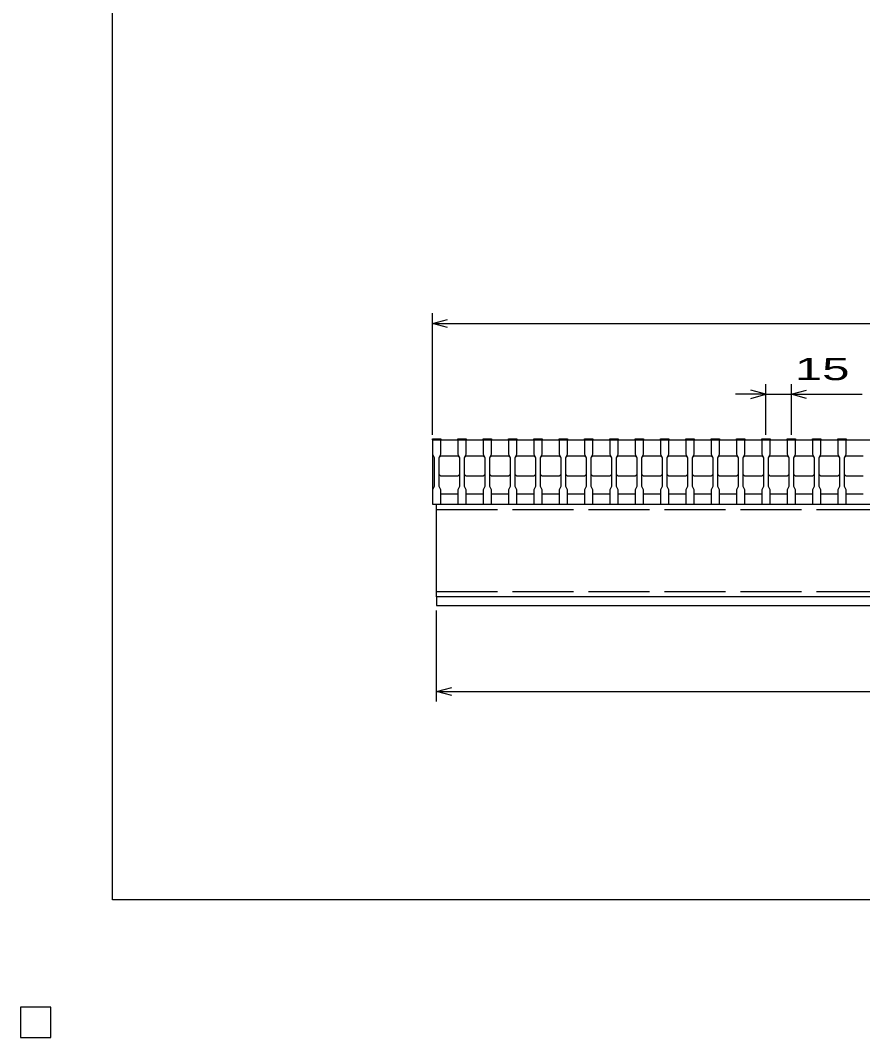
# Model space of a CAD drawing. Units: millimetres, scale not verified. Extents: x -1092 to 1039, y -770 to 632.
# Drawn here: x -1092 to -593, y -770 to -167 of the extents above; entities that cross this region are included whole.
import ezdxf
from ezdxf.enums import TextEntityAlignment as Align

# ---------------------------------------------------------------- set-up
doc = ezdxf.new("R2010")
doc.units = ezdxf.units.MM
doc.header["$LTSCALE"] = 6
doc.linetypes.add('DASHED', pattern=[7.5, 6, -1.5])
for name, color, linetype, lineweight in [('0_2', 150, 'Continuous', 25), ('16', 3, 'Continuous', 25), ('22', 4, 'Continuous', 25), ('24', 2, 'Continuous', 25), ('32', 4, 'Continuous', 25)]:
    doc.layers.add(name, color=color, linetype=linetype, lineweight=lineweight)
doc.styles.add('ベクトル', font='')
doc.styles.get('ベクトル').set_extended_font_data('ベクトル')

msp = doc.modelspace()

# ---------------------------------------------------------------- linework, layer by layer
at = {"layer": '0_2'}
for p, q in [((-1037.4, -687.9), (-1037.4, 632.1)), ((1038.6, -687.9), (-1037.4, -687.9)), ((-1074, -751.5), (-1092, -751.5)), ((-1092, -751.5), (-1092, -769.5)), ((-1074, -751.5), (-1092, -751.5)), ((-1092, -751.5), (-1092, -769.5)), ((-1074, -751.5), (-1092, -751.5)), ((-1092, -751.5), (-1092, -769.5)), ((-1074, -751.5), (-1092, -751.5)), ((-1092, -751.5), (-1092, -769.5)), ((-1074, -751.5), (-1092, -751.5)), ((-1092, -751.5), (-1092, -769.5)), ((-1074, -769.5), (-1074, -751.5)), ((-1074, -769.5), (-1074, -751.5)), ((-1074, -769.5), (-1074, -751.5)), ((-1074, -769.5), (-1074, -751.5)), ((-1074, -769.5), (-1074, -751.5)), ((-1092, -769.5), (-1074, -769.5)), ((-1092, -769.5), (-1074, -769.5)), ((-1092, -769.5), (-1074, -769.5)), ((-1092, -769.5), (-1074, -769.5)), ((-1092, -769.5), (-1074, -769.5))]:
    msp.add_line(p, q, dxfattribs=at)
at = {"layer": '16'}
for p, q in [((-848, -415.5), (-848, -414.8)), ((-848, -414.8), (-843, -414.8)), ((-848, -415.5), (-848, -424)), ((-843, -415.5), (-848, -415.5)), ((-848, -415.5), (-848, -447.5)), ((-848, -415.5), (-258, -415.5)), ((-843, -414.8), (-843, -415.5)), ((-843, -424), (-843, -415.5)), ((-833, -415.5), (-833, -414.8)), ((-833, -414.8), (-828, -414.8)), ((-833, -415.5), (-833, -424)), ((-828, -415.5), (-833, -415.5)), ((-828, -414.8), (-828, -415.5)), ((-828, -424), (-828, -415.5)), ((-818, -415.5), (-818, -414.8)), ((-818, -414.8), (-813, -414.8)), ((-818, -415.5), (-818, -424)), ((-813, -415.5), (-818, -415.5)), ((-813, -414.8), (-813, -415.5)), ((-813, -424), (-813, -415.5)), ((-803, -415.5), (-803, -414.8)), ((-803, -414.8), (-798, -414.8)), ((-803, -415.5), (-803, -424)), ((-798, -415.5), (-803, -415.5)), ((-798, -414.8), (-798, -415.5)), ((-798, -424), (-798, -415.5)), ((-788, -415.5), (-788, -414.8)), ((-788, -414.8), (-783, -414.8)), ((-788, -415.5), (-788, -424)), ((-783, -415.5), (-788, -415.5)), ((-783, -414.8), (-783, -415.5)), ((-783, -424), (-783, -415.5)), ((-773, -415.5), (-773, -414.8)), ((-773, -414.8), (-768, -414.8)), ((-773, -415.5), (-773, -424)), ((-768, -415.5), (-773, -415.5)), ((-768, -414.8), (-768, -415.5)), ((-768, -424), (-768, -415.5)), ((-758, -415.5), (-758, -414.8)), ((-758, -414.8), (-753, -414.8)), ((-758, -415.5), (-758, -424)), ((-753, -415.5), (-758, -415.5)), ((-753, -414.8), (-753, -415.5)), ((-753, -424), (-753, -415.5)), ((-743, -415.5), (-743, -414.8)), ((-743, -414.8), (-738, -414.8)), ((-743, -415.5), (-743, -424)), ((-738, -415.5), (-743, -415.5)), ((-738, -414.8), (-738, -415.5)), ((-738, -424), (-738, -415.5)), ((-728, -415.5), (-728, -414.8)), ((-728, -414.8), (-723, -414.8)), ((-728, -415.5), (-728, -424)), ((-723, -415.5), (-728, -415.5)), ((-723, -414.8), (-723, -415.5)), ((-723, -424), (-723, -415.5)), ((-713, -415.5), (-713, -414.8)), ((-713, -414.8), (-708, -414.8)), ((-713, -415.5), (-713, -424)), ((-708, -415.5), (-713, -415.5)), ((-708, -414.8), (-708, -415.5)), ((-708, -424), (-708, -415.5)), ((-698, -415.5), (-698, -414.8)), ((-698, -414.8), (-693, -414.8)), ((-698, -415.5), (-698, -424)), ((-693, -415.5), (-698, -415.5)), ((-693, -414.8), (-693, -415.5)), ((-693, -424), (-693, -415.5)), ((-683, -415.5), (-683, -414.8)), ((-683, -414.8), (-678, -414.8)), ((-683, -415.5), (-683, -424)), ((-678, -415.5), (-683, -415.5)), ((-678, -414.8), (-678, -415.5)), ((-678, -424), (-678, -415.5)), ((-668, -415.5), (-668, -414.8)), ((-668, -414.8), (-663, -414.8)), ((-668, -415.5), (-668, -424)), ((-663, -415.5), (-668, -415.5)), ((-663, -414.8), (-663, -415.5)), ((-663, -424), (-663, -415.5)), ((-653, -415.5), (-653, -414.8)), ((-653, -414.8), (-648, -414.8)), ((-653, -415.5), (-653, -424)), ((-648, -415.5), (-653, -415.5)), ((-648, -414.8), (-648, -415.5)), ((-648, -424), (-648, -415.5)), ((-638, -415.5), (-638, -414.8)), ((-638, -414.8), (-633, -414.8)), ((-638, -415.5), (-638, -424)), ((-633, -415.5), (-638, -415.5)), ((-633, -414.8), (-633, -415.5)), ((-633, -424), (-633, -415.5)), ((-623, -415.5), (-623, -414.8)), ((-623, -414.8), (-618, -414.8)), ((-623, -415.5), (-623, -424)), ((-618, -415.5), (-623, -415.5)), ((-618, -414.8), (-618, -415.5)), ((-618, -424), (-618, -415.5)), ((-608, -415.5), (-608, -414.8)), ((-608, -414.8), (-603, -414.8)), ((-608, -415.5), (-608, -424)), ((-603, -415.5), (-608, -415.5)), ((-603, -414.8), (-603, -415.5)), ((-603, -424), (-603, -415.5)), ((-848, -424), (-847, -426)), ((-847, -426), (-847, -443)), ((-844, -426), (-843, -424)), ((-844, -426), (-843, -425)), ((-844, -443), (-844, -426)), ((-843, -425), (-833, -425)), ((-833, -424), (-832, -426)), ((-833, -425), (-832, -426)), ((-832, -426), (-832, -443)), ((-829, -426), (-828, -424)), ((-829, -426), (-828, -425)), ((-829, -443), (-829, -426)), ((-828, -425), (-818, -425)), ((-818, -424), (-817, -426)), ((-818, -425), (-817, -426)), ((-817, -426), (-817, -443)), ((-814, -426), (-813, -424)), ((-814, -426), (-813, -425)), ((-814, -443), (-814, -426)), ((-813, -425), (-803, -425)), ((-803, -424), (-802, -426)), ((-803, -425), (-802, -426)), ((-802, -426), (-802, -443)), ((-799, -426), (-798, -424)), ((-799, -426), (-798, -425)), ((-799, -443), (-799, -426)), ((-798, -425), (-788, -425)), ((-788, -424), (-787, -426)), ((-788, -425), (-787, -426)), ((-787, -426), (-787, -443)), ((-784, -426), (-783, -424)), ((-784, -426), (-783, -425)), ((-784, -443), (-784, -426)), ((-783, -425), (-773, -425)), ((-773, -424), (-772, -426)), ((-773, -425), (-772, -426)), ((-772, -426), (-772, -443)), ((-769, -426), (-768, -424)), ((-769, -426), (-768, -425)), ((-769, -443), (-769, -426)), ((-768, -425), (-758, -425)), ((-758, -424), (-757, -426)), ((-758, -425), (-757, -426)), ((-757, -426), (-757, -443)), ((-754, -426), (-753, -424)), ((-754, -426), (-753, -425)), ((-754, -443), (-754, -426)), ((-753, -425), (-743, -425)), ((-743, -424), (-742, -426)), ((-743, -425), (-742, -426)), ((-742, -426), (-742, -443)), ((-739, -426), (-738, -424)), ((-739, -426), (-738, -425)), ((-739, -443), (-739, -426)), ((-738, -425), (-728, -425)), ((-728, -424), (-727, -426)), ((-728, -425), (-727, -426)), ((-727, -426), (-727, -443)), ((-724, -426), (-723, -424)), ((-724, -426), (-723, -425)), ((-724, -443), (-724, -426)), ((-723, -425), (-713, -425)), ((-713, -424), (-712, -426)), ((-713, -425), (-712, -426)), ((-712, -426), (-712, -443)), ((-709, -426), (-708, -424)), ((-709, -426), (-708, -425)), ((-709, -443), (-709, -426)), ((-708, -425), (-698, -425)), ((-698, -424), (-697, -426)), ((-698, -425), (-697, -426)), ((-697, -426), (-697, -443)), ((-694, -426), (-693, -424)), ((-694, -426), (-693, -425)), ((-694, -443), (-694, -426)), ((-693, -425), (-683, -425)), ((-683, -424), (-682, -426)), ((-683, -425), (-682, -426)), ((-682, -426), (-682, -443)), ((-679, -426), (-678, -424)), ((-679, -426), (-678, -425)), ((-679, -443), (-679, -426)), ((-678, -425), (-668, -425)), ((-668, -424), (-667, -426)), ((-668, -425), (-667, -426)), ((-667, -426), (-667, -443)), ((-664, -426), (-663, -424)), ((-664, -426), (-663, -425)), ((-664, -443), (-664, -426)), ((-663, -425), (-653, -425)), ((-653, -424), (-652, -426)), ((-653, -425), (-652, -426)), ((-652, -426), (-652, -443)), ((-649, -426), (-648, -424)), ((-649, -426), (-648, -425)), ((-649, -443), (-649, -426)), ((-648, -425), (-638, -425)), ((-638, -424), (-637, -426)), ((-638, -425), (-637, -426)), ((-637, -426), (-637, -443)), ((-634, -426), (-633, -424)), ((-634, -426), (-633, -425)), ((-634, -443), (-634, -426)), ((-633, -425), (-623, -425)), ((-623, -424), (-622, -426)), ((-623, -425), (-622, -426)), ((-622, -426), (-622, -443)), ((-619, -426), (-618, -424)), ((-619, -426), (-618, -425)), ((-619, -443), (-619, -426)), ((-618, -425), (-608, -425)), ((-608, -424), (-607, -426)), ((-608, -425), (-607, -426)), ((-607, -426), (-607, -443)), ((-604, -426), (-603, -424)), ((-604, -426), (-603, -425)), ((-604, -443), (-604, -426)), ((-603, -425), (-593, -425)), ((-843, -437), (-844, -436)), ((-833, -437), (-843, -437)), ((-832, -436), (-833, -437)), ((-828, -437), (-829, -436)), ((-818, -437), (-828, -437)), ((-817, -436), (-818, -437)), ((-813, -437), (-814, -436)), ((-803, -437), (-813, -437)), ((-802, -436), (-803, -437)), ((-798, -437), (-799, -436)), ((-788, -437), (-798, -437)), ((-787, -436), (-788, -437)), ((-783, -437), (-784, -436)), ((-773, -437), (-783, -437)), ((-772, -436), (-773, -437)), ((-768, -437), (-769, -436)), ((-758, -437), (-768, -437)), ((-757, -436), (-758, -437)), ((-753, -437), (-754, -436)), ((-743, -437), (-753, -437)), ((-742, -436), (-743, -437)), ((-738, -437), (-739, -436)), ((-728, -437), (-738, -437)), ((-727, -436), (-728, -437)), ((-723, -437), (-724, -436)), ((-713, -437), (-723, -437)), ((-712, -436), (-713, -437)), ((-708, -437), (-709, -436)), ((-698, -437), (-708, -437)), ((-697, -436), (-698, -437)), ((-693, -437), (-694, -436)), ((-683, -437), (-693, -437)), ((-682, -436), (-683, -437)), ((-678, -437), (-679, -436)), ((-668, -437), (-678, -437)), ((-667, -436), (-668, -437)), ((-663, -437), (-664, -436)), ((-653, -437), (-663, -437)), ((-652, -436), (-653, -437)), ((-648, -437), (-649, -436)), ((-638, -437), (-648, -437)), ((-637, -436), (-638, -437)), ((-633, -437), (-634, -436)), ((-623, -437), (-633, -437)), ((-622, -436), (-623, -437)), ((-618, -437), (-619, -436)), ((-608, -437), (-618, -437)), ((-607, -436), (-608, -437)), ((-603, -437), (-604, -436)), ((-593, -437), (-603, -437)), ((-847, -443), (-848, -445)), ((-848, -445), (-848, -453.5)), ((-843, -445), (-844, -443)), ((-843, -453.5), (-843, -445)), ((-832, -443), (-833, -445)), ((-833, -445), (-833, -453.5)), ((-828, -445), (-829, -443)), ((-828, -453.5), (-828, -445)), ((-817, -443), (-818, -445)), ((-818, -445), (-818, -453.5)), ((-813, -445), (-814, -443)), ((-813, -453.5), (-813, -445)), ((-802, -443), (-803, -445)), ((-803, -445), (-803, -453.5)), ((-798, -445), (-799, -443)), ((-798, -453.5), (-798, -445)), ((-787, -443), (-788, -445)), ((-788, -445), (-788, -453.5)), ((-783, -445), (-784, -443)), ((-783, -453.5), (-783, -445)), ((-772, -443), (-773, -445)), ((-773, -445), (-773, -453.5)), ((-768, -445), (-769, -443)), ((-768, -453.5), (-768, -445)), ((-757, -443), (-758, -445)), ((-758, -445), (-758, -453.5)), ((-753, -445), (-754, -443)), ((-753, -453.5), (-753, -445)), ((-742, -443), (-743, -445)), ((-743, -445), (-743, -453.5)), ((-738, -445), (-739, -443)), ((-738, -453.5), (-738, -445)), ((-727, -443), (-728, -445)), ((-728, -445), (-728, -453.5)), ((-723, -445), (-724, -443)), ((-723, -453.5), (-723, -445)), ((-712, -443), (-713, -445)), ((-713, -445), (-713, -453.5)), ((-708, -445), (-709, -443)), ((-708, -453.5), (-708, -445)), ((-697, -443), (-698, -445)), ((-698, -445), (-698, -453.5)), ((-693, -445), (-694, -443)), ((-693, -453.5), (-693, -445)), ((-682, -443), (-683, -445)), ((-683, -445), (-683, -453.5)), ((-678, -445), (-679, -443)), ((-678, -453.5), (-678, -445)), ((-667, -443), (-668, -445)), ((-668, -445), (-668, -453.5)), ((-663, -445), (-664, -443)), ((-663, -453.5), (-663, -445)), ((-652, -443), (-653, -445)), ((-653, -445), (-653, -453.5)), ((-648, -445), (-649, -443)), ((-648, -453.5), (-648, -445)), ((-637, -443), (-638, -445)), ((-638, -445), (-638, -453.5)), ((-633, -445), (-634, -443)), ((-633, -453.5), (-633, -445)), ((-622, -443), (-623, -445)), ((-623, -445), (-623, -453.5)), ((-618, -445), (-619, -443)), ((-618, -453.5), (-618, -445)), ((-607, -443), (-608, -445)), ((-608, -445), (-608, -453.5)), ((-603, -445), (-604, -443)), ((-603, -453.5), (-603, -445)), ((-843, -447.5), (-833, -447.5)), ((-828, -447.5), (-818, -447.5)), ((-813, -447.5), (-803, -447.5)), ((-798, -447.5), (-788, -447.5)), ((-783, -447.5), (-773, -447.5)), ((-768, -447.5), (-758, -447.5)), ((-753, -447.5), (-743, -447.5)), ((-738, -447.5), (-728, -447.5)), ((-723, -447.5), (-713, -447.5)), ((-708, -447.5), (-698, -447.5)), ((-693, -447.5), (-683, -447.5)), ((-678, -447.5), (-668, -447.5)), ((-663, -447.5), (-653, -447.5)), ((-648, -447.5), (-638, -447.5)), ((-633, -447.5), (-623, -447.5)), ((-618, -447.5), (-608, -447.5)), ((-603, -447.5), (-593, -447.5)), ((-848, -453.5), (-843, -453.5)), ((-845.5, -453.5), (-260.5, -453.5)), ((-845.5, -508.5), (-845.5, -453.5)), ((-833, -453.5), (-828, -453.5)), ((-818, -453.5), (-813, -453.5)), ((-803, -453.5), (-798, -453.5)), ((-788, -453.5), (-783, -453.5)), ((-773, -453.5), (-768, -453.5)), ((-758, -453.5), (-753, -453.5)), ((-743, -453.5), (-738, -453.5)), ((-728, -453.5), (-723, -453.5)), ((-713, -453.5), (-708, -453.5)), ((-698, -453.5), (-693, -453.5)), ((-683, -453.5), (-678, -453.5)), ((-668, -453.5), (-663, -453.5)), ((-653, -453.5), (-648, -453.5)), ((-638, -453.5), (-633, -453.5)), ((-623, -453.5), (-618, -453.5)), ((-608, -453.5), (-603, -453.5)), ((-260.5, -508.5), (-845.5, -508.5)), ((-845.5, -508.5), (-845.5, -513.5)), ((-260.5, -508.5), (-845.5, -508.5)), ((-845.5, -513.5), (-260.5, -513.5)), ((-1074, -751.5), (-1092, -751.5)), ((-1092, -751.5), (-1092, -769.5)), ((-1074, -751.5), (-1092, -751.5)), ((-1092, -751.5), (-1092, -769.5)), ((-1074, -751.5), (-1092, -751.5)), ((-1092, -751.5), (-1092, -769.5)), ((-1074, -751.5), (-1092, -751.5)), ((-1092, -751.5), (-1092, -769.5)), ((-1074, -751.5), (-1092, -751.5)), ((-1092, -751.5), (-1092, -769.5)), ((-1074, -769.5), (-1074, -751.5)), ((-1074, -769.5), (-1074, -751.5)), ((-1074, -769.5), (-1074, -751.5)), ((-1074, -769.5), (-1074, -751.5)), ((-1074, -769.5), (-1074, -751.5)), ((-1092, -769.5), (-1074, -769.5)), ((-1092, -769.5), (-1074, -769.5)), ((-1092, -769.5), (-1074, -769.5)), ((-1092, -769.5), (-1074, -769.5)), ((-1092, -769.5), (-1074, -769.5))]:
    msp.add_line(p, q, dxfattribs=at)
at = {"layer": '16', "linetype": 'DASHED'}
for p, q in [((-845.5, -456.7), (-260.5, -456.7)), ((-845.5, -505.3), (-260.5, -505.3))]:
    msp.add_line(p, q, dxfattribs=at)
at = {"layer": '22'}
for p, q in [((-848, -412.5), (-848, -340.5)), ((-848, -346.5), (-839, -344.1)), ((-839, -348.9), (-848, -346.5)), ((-848, -346.5), (-258, -346.5)), ((-650.5, -412.5), (-650.5, -382.5)), ((-635.5, -382.5), (-635.5, -412.5)), ((-650.5, -388.5), (-668.5, -388.5)), ((-650.5, -388.5), (-659.5, -386.1)), ((-659.5, -390.9), (-650.5, -388.5)), ((-650.5, -388.5), (-635.5, -388.5)), ((-635.5, -388.5), (-626.5, -386.1)), ((-626.5, -390.9), (-635.5, -388.5)), ((-635.5, -388.5), (-593.5, -388.5)), ((-845.5, -570.5), (-845.5, -516.5)), ((-845.5, -564.5), (-836.5, -562.1)), ((-836.5, -566.9), (-845.5, -564.5)), ((-845.5, -564.5), (-260.5, -564.5))]:
    msp.add_line(p, q, dxfattribs=at)
at = {"layer": '22', "color": 2}
for p, q in [((-1074, -751.5), (-1092, -751.5)), ((-1092, -751.5), (-1092, -769.5)), ((-1074, -751.5), (-1092, -751.5)), ((-1092, -751.5), (-1092, -769.5)), ((-1074, -751.5), (-1092, -751.5)), ((-1092, -751.5), (-1092, -769.5)), ((-1074, -769.5), (-1074, -751.5)), ((-1074, -769.5), (-1074, -751.5)), ((-1074, -769.5), (-1074, -751.5)), ((-1092, -769.5), (-1074, -769.5)), ((-1092, -769.5), (-1074, -769.5)), ((-1092, -769.5), (-1074, -769.5))]:
    msp.add_line(p, q, dxfattribs=at)
at = {"layer": '24', "color": 4}
for p, q in [((-1074, -751.5), (-1092, -751.5)), ((-1092, -751.5), (-1092, -769.5)), ((-1074, -751.5), (-1092, -751.5)), ((-1092, -751.5), (-1092, -769.5)), ((-1074, -751.5), (-1092, -751.5)), ((-1092, -751.5), (-1092, -769.5)), ((-1074, -769.5), (-1074, -751.5)), ((-1074, -769.5), (-1074, -751.5)), ((-1074, -769.5), (-1074, -751.5)), ((-1092, -769.5), (-1074, -769.5)), ((-1092, -769.5), (-1074, -769.5)), ((-1092, -769.5), (-1074, -769.5))]:
    msp.add_line(p, q, dxfattribs=at)
at = {"layer": '32'}
for p, q in [((-1074, -751.5), (-1092, -751.5)), ((-1092, -751.5), (-1092, -769.5)), ((-1074, -751.5), (-1092, -751.5)), ((-1092, -751.5), (-1092, -769.5)), ((-1074, -751.5), (-1092, -751.5)), ((-1092, -751.5), (-1092, -769.5)), ((-1074, -751.5), (-1092, -751.5)), ((-1092, -751.5), (-1092, -769.5)), ((-1074, -751.5), (-1092, -751.5)), ((-1092, -751.5), (-1092, -769.5)), ((-1074, -769.5), (-1074, -751.5)), ((-1074, -769.5), (-1074, -751.5)), ((-1074, -769.5), (-1074, -751.5)), ((-1074, -769.5), (-1074, -751.5)), ((-1074, -769.5), (-1074, -751.5)), ((-1092, -769.5), (-1074, -769.5)), ((-1092, -769.5), (-1074, -769.5)), ((-1092, -769.5), (-1074, -769.5)), ((-1092, -769.5), (-1074, -769.5)), ((-1092, -769.5), (-1074, -769.5))]:
    msp.add_line(p, q, dxfattribs=at)

# ---------------------------------------------------------------- texts
at = {"layer": '22', "color": 2, "style": 'ベクトル', "width": 1.65}
msp.add_text(' 15 ', height=13.2, dxfattribs=at).set_placement((-641.5, -373.5), align=Align.MIDDLE_LEFT)

doc.saveas('drawing.dxf')
